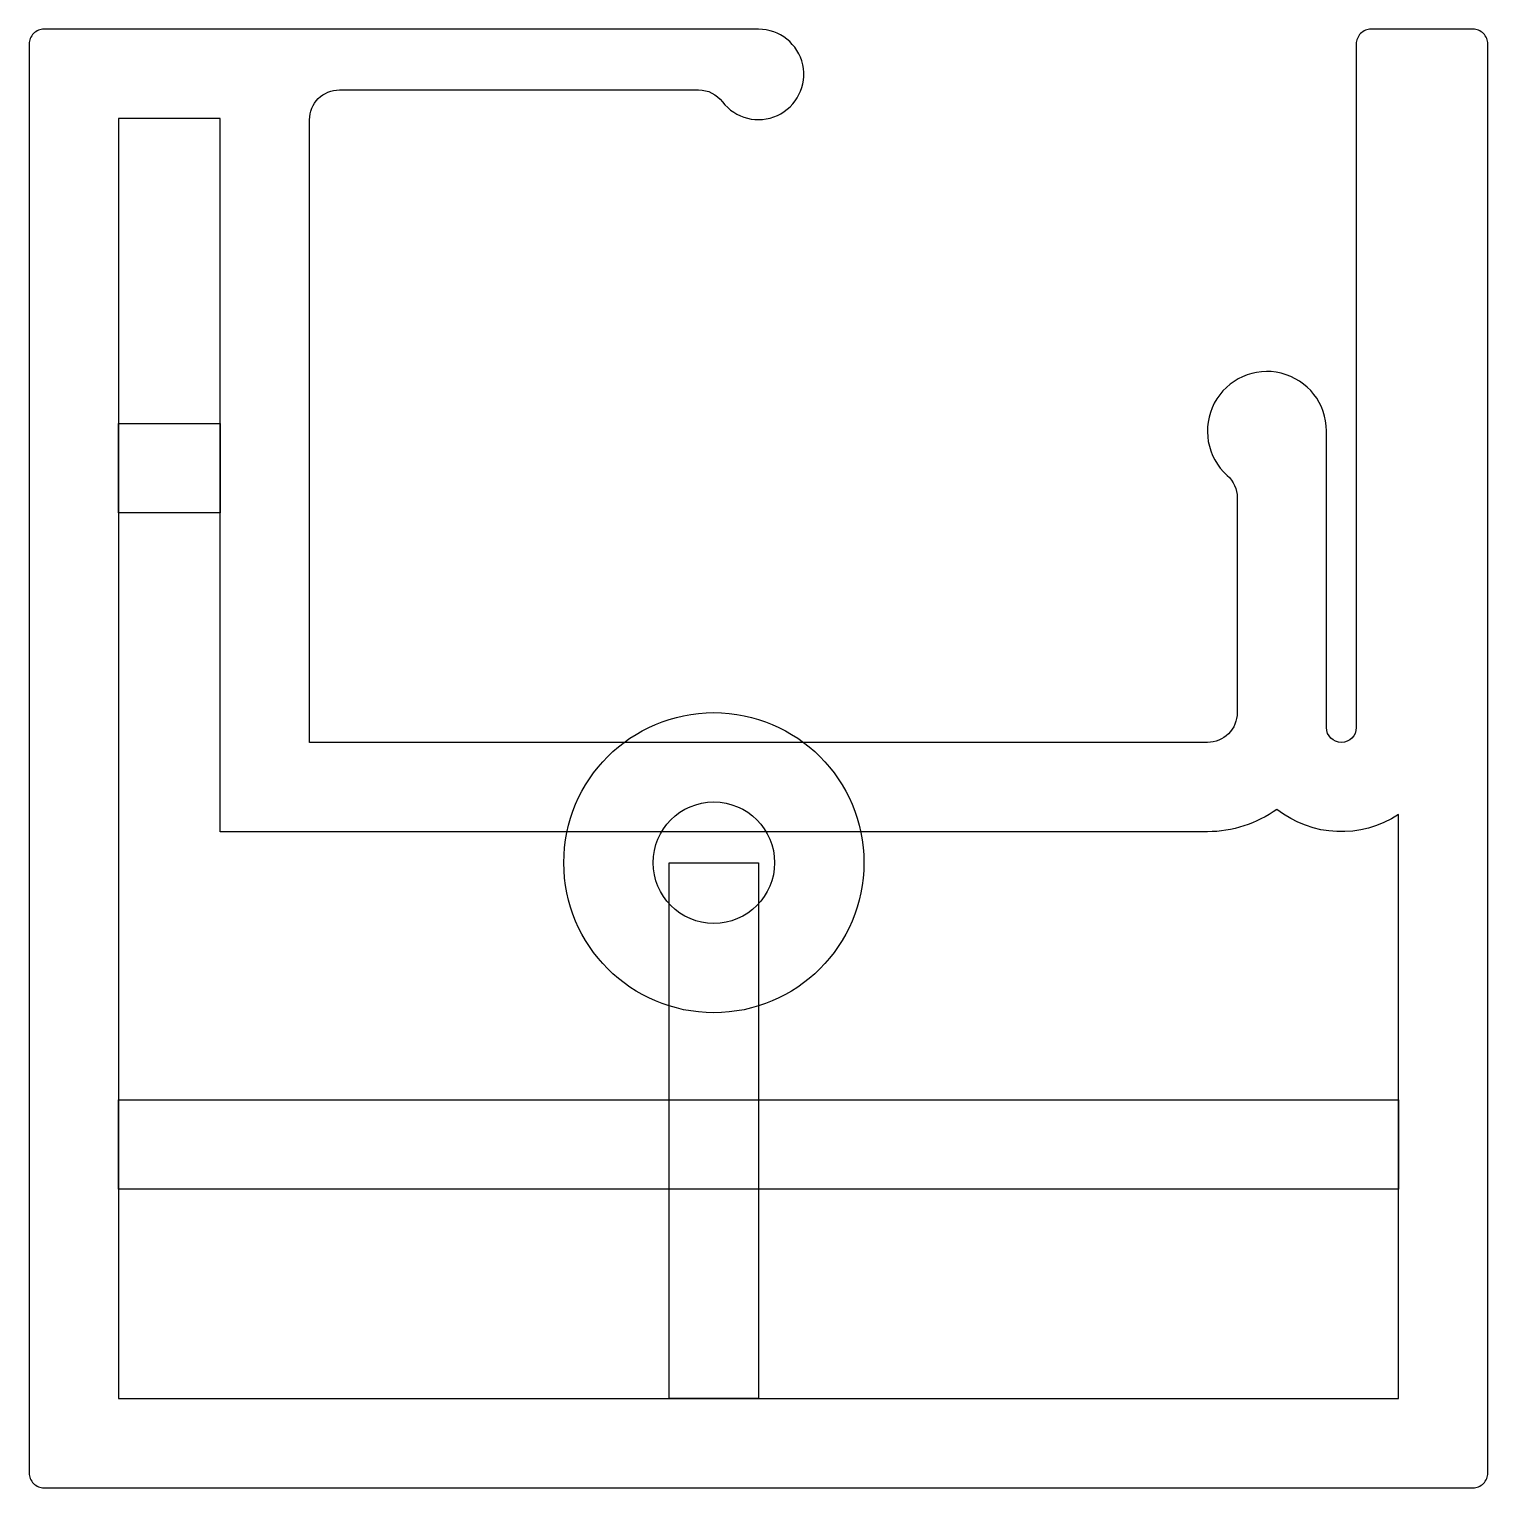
# Model space of a CAD drawing. Header units: millimetres. Extents: x -240 to 5, y -240 to 5.
import ezdxf

# ---------------------------------------------------------------- set-up
doc = ezdxf.new("R2010")
doc.units = ezdxf.units.MM
doc.layers.get('0').update_dxf_attribs({"linetype": 'CONTINUOUS'})

msp = doc.modelspace()

# ---------------------------------------------------------------- linework, layer by layer
for points in [[(-14.6, 5, 0.414214), (-17.1, 2.5), (-17.1, -112.3, -1), (-22.1, -112.3), (-22.1, -62.5, 1.542659), (-38.77, -69.95, -0.213422), (-37.1, -73.68), (-37.1, -109.8, -0.414214), (-42.1, -114.8), (-192.9, -114.8), (-192.9, -10.2, -0.414214), (-187.9, -5.2), (-127.55, -5.2, -0.235019), (-123.56, -7.18, 1.614445), (-117.5, 5), (-237.5, 5, 0.414214), (-240, 2.5), (-240, -237.5, 0.414214), (-237.5, -240), (2.5, -240, 0.414214), (5, -237.5), (5, 2.5, 0.414214), (2.5, 5)], [(-225, -225), (-10, -225), (-10, -126.93, -0.322572), (-30.43, -126.04, -0.156987), (-42.1, -129.8), (-207.9, -129.8), (-207.9, -10.2, -0.0025), (-207.9, -10), (-225, -10)]]:
    msp.add_lwpolyline(points, format="xyb", close=True)
for points in [[(-207.9, -76.24), (-225, -76.24), (-225, -61.24), (-207.9, -61.24)], [(-117.5, -225), (-132.5, -225), (-132.5, -135), (-117.5, -135)], [(-10, -189.85), (-225, -189.85), (-225, -174.85), (-10, -174.85)]]:
    msp.add_lwpolyline(points, close=True)
for radius in [25.2, 10.2]:
    msp.add_circle((-125, -135), radius)

doc.saveas('drawing.dxf')
